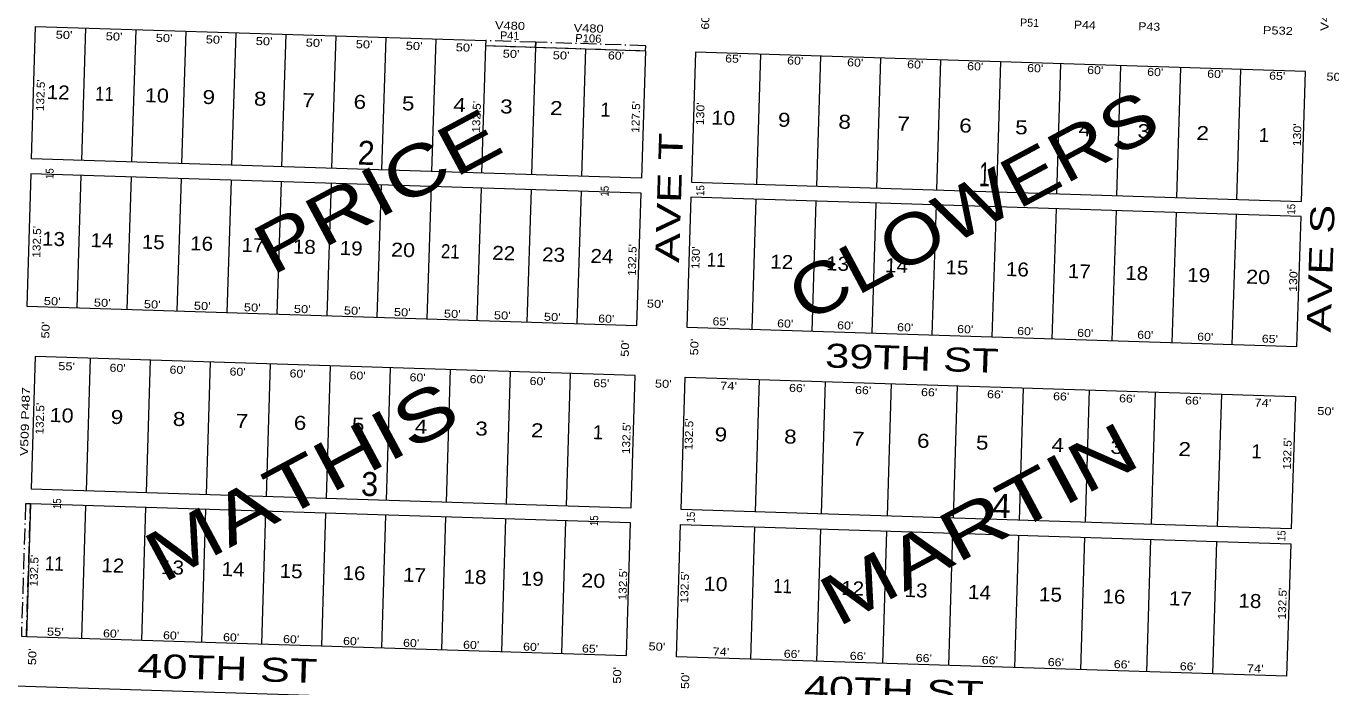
# Model space of a CAD drawing. Extents: x 941784 to 947279, y 7262721 to 7268197.
# Drawn here: x 944607 to 945911, y 7266080 to 7266741 of the extents above; entities that cross this region are included whole.
import ezdxf
from ezdxf.enums import TextEntityAlignment as Align

# ---------------------------------------------------------------- set-up
doc = ezdxf.new("R2010")
doc.units = 0
doc.header["$LTSCALE"] = 3.2
doc.linetypes.add('DOT_DASHED', pattern=[7.7, 5, -1.2, 0.3, -1.2])
for name, color, linetype in [('10', 7, 'Continuous'), ('11', 7, 'Continuous'), ('13', 7, 'Continuous'), ('15', 7, 'Continuous'), ('19', 7, 'Continuous')]:
    doc.layers.add(name, color=color, linetype=linetype)
for name, color, linetype, lineweight in [('21', 7, 'DOT_DASHED', 13), ('6', 7, 'Continuous', 13), ('7', 7, 'Continuous', 13)]:
    doc.layers.add(name, color=color, linetype=linetype, lineweight=lineweight)

msp = doc.modelspace()

# ---------------------------------------------------------------- linework, layer by layer
at = {"layer": '21'}
for points in [[(945066.022, 7266726.641), (945065.864, 7266721.644), (945115.839, 7266720.062), (945115.997, 7266725.061)], [(945115.997, 7266725.061), (945115.839, 7266720.062), (945225.784, 7266716.583), (945225.942, 7266721.58)], [(944601.95, 7266131.022), (944606.948, 7266130.864), (944611.139, 7266263.297), (944606.141, 7266263.457)]]:
    msp.add_lwpolyline(points, close=True, dxfattribs=at)
at = {"layer": '6'}
for points in [[(945225.784, 7266716.583), (945221.751, 7266589.147), (944612.056, 7266608.441), (944616.247, 7266740.875)], [(944616.247, 7266740.875), (945066.022, 7266726.641), (945065.864, 7266721.644), (945225.784, 7266716.583)], [(945205.066, 7266061.91), (944595.371, 7266081.205), (944591.181, 7265948.771), (945200.875, 7265929.478)]]:
    msp.add_lwpolyline(points, dxfattribs=at)
for points in [[(945885.454, 7266695.708), (945275.759, 7266715.002), (945271.647, 7266585.066), (945881.342, 7266565.773)], [(945221.277, 7266574.154), (944611.582, 7266593.449), (944607.392, 7266461.015), (945217.086, 7266441.72)], [(945880.867, 7266550.779), (945271.173, 7266570.075), (945267.061, 7266440.14), (945876.755, 7266420.845)], [(945215.504, 7266391.745), (944615.804, 7266410.725), (944611.613, 7266278.29), (945211.313, 7266259.312)], [(945265.479, 7266390.164), (945875.174, 7266370.869), (945870.983, 7266238.436), (945261.288, 7266257.731)], [(945210.839, 7266244.319), (944611.139, 7266263.297), (944606.948, 7266130.864), (945206.649, 7266111.886)], [(945260.814, 7266242.738), (945870.508, 7266223.443), (945866.318, 7266091.009), (945256.623, 7266110.304)]]:
    msp.add_lwpolyline(points, close=True, dxfattribs=at)
at = {"layer": '7'}
for p, q in [((944666.222, 7266739.294), (944662.031, 7266606.86)), ((944666.222, 7266739.294), (944662.031, 7266606.86)), ((944716.197, 7266737.712), (944712.006, 7266605.278)), ((944716.197, 7266737.712), (944712.006, 7266605.278)), ((944766.172, 7266736.131), (944761.981, 7266603.697)), ((944766.172, 7266736.131), (944761.981, 7266603.697)), ((944816.147, 7266734.549), (944811.956, 7266602.115)), ((944816.147, 7266734.549), (944811.956, 7266602.115)), ((944866.122, 7266732.967), (944861.931, 7266600.534)), ((944866.122, 7266732.967), (944861.931, 7266600.534)), ((944916.097, 7266731.386), (944911.906, 7266598.952)), ((944916.097, 7266731.386), (944911.906, 7266598.952)), ((944966.072, 7266729.804), (944961.881, 7266597.371)), ((944966.072, 7266729.804), (944961.881, 7266597.371)), ((945016.048, 7266728.224), (945011.856, 7266595.789)), ((945016.048, 7266728.224), (945011.856, 7266595.789)), ((945065.864, 7266721.644), (945061.831, 7266594.207)), ((945115.839, 7266720.062), (945111.807, 7266592.626)), ((945165.814, 7266718.481), (945161.781, 7266591.044)), ((945340.727, 7266712.945), (945336.615, 7266583.01)), ((945340.727, 7266712.945), (945336.615, 7266583.01)), ((945400.696, 7266711.048), (945396.585, 7266581.113)), ((945400.696, 7266711.048), (945396.585, 7266581.113)), ((945460.666, 7266709.15), (945456.554, 7266579.215)), ((945460.666, 7266709.15), (945456.554, 7266579.215)), ((945520.636, 7266707.252), (945516.524, 7266577.317)), ((945520.636, 7266707.252), (945516.524, 7266577.317)), ((945580.607, 7266705.355), (945576.494, 7266575.419)), ((945580.607, 7266705.355), (945576.494, 7266575.419)), ((945640.576, 7266703.456), (945636.464, 7266573.521)), ((945640.576, 7266703.456), (945636.464, 7266573.521)), ((945700.546, 7266701.558), (945696.434, 7266571.623)), ((945700.546, 7266701.558), (945696.434, 7266571.623)), ((945760.516, 7266699.661), (945756.405, 7266569.725)), ((945760.516, 7266699.661), (945756.405, 7266569.725)), ((945820.486, 7266697.763), (945816.374, 7266567.828)), ((945820.486, 7266697.763), (945816.374, 7266567.828)), ((944661.557, 7266591.867), (944657.366, 7266459.433)), ((944661.557, 7266591.867), (944657.366, 7266459.433)), ((944711.532, 7266590.287), (944707.341, 7266457.852)), ((944711.532, 7266590.287), (944707.341, 7266457.852)), ((944761.507, 7266588.704), (944757.316, 7266456.27)), ((944761.507, 7266588.704), (944757.316, 7266456.27)), ((944811.482, 7266587.123), (944807.291, 7266454.689)), ((944811.482, 7266587.123), (944807.291, 7266454.689)), ((944861.457, 7266585.541), (944857.266, 7266453.107)), ((944861.457, 7266585.541), (944857.266, 7266453.107)), ((944911.432, 7266583.959), (944907.241, 7266451.527)), ((944911.432, 7266583.959), (944907.241, 7266451.527)), ((944961.407, 7266582.378), (944957.216, 7266449.944)), ((944961.407, 7266582.378), (944957.216, 7266449.944)), ((945011.382, 7266580.796), (945007.191, 7266448.364)), ((945011.382, 7266580.796), (945007.191, 7266448.364)), ((945061.357, 7266579.216), (945057.166, 7266446.781)), ((945061.357, 7266579.216), (945057.166, 7266446.781)), ((945111.332, 7266577.633), (945107.141, 7266445.2)), ((945111.332, 7266577.633), (945107.141, 7266445.2)), ((945161.307, 7266576.053), (945157.116, 7266443.618)), ((945161.307, 7266576.053), (945157.116, 7266443.618)), ((945336.14, 7266568.019), (945332.028, 7266438.084)), ((945336.14, 7266568.018), (945332.028, 7266438.083)), ((945396.11, 7266566.12), (945391.998, 7266436.186)), ((945396.11, 7266566.121), (945391.999, 7266436.187)), ((945456.08, 7266564.223), (945451.968, 7266434.288)), ((945456.08, 7266564.222), (945451.968, 7266434.287)), ((945516.051, 7266562.325), (945511.938, 7266432.39)), ((945516.051, 7266562.324), (945511.938, 7266432.389)), ((945576.02, 7266560.427), (945571.908, 7266430.493)), ((945576.02, 7266560.426), (945571.908, 7266430.492)), ((945635.99, 7266558.53), (945631.878, 7266428.595)), ((945635.99, 7266558.529), (945631.878, 7266428.594)), ((945695.96, 7266556.632), (945691.849, 7266426.697)), ((945695.96, 7266556.631), (945691.849, 7266426.696)), ((945755.93, 7266554.735), (945751.818, 7266424.8)), ((945755.93, 7266554.734), (945751.818, 7266424.799)), ((945815.9, 7266552.836), (945811.788, 7266422.901)), ((945815.9, 7266552.835), (945811.788, 7266422.9)), ((944670.777, 7266408.984), (944666.586, 7266276.551)), ((944670.777, 7266408.984), (944666.586, 7266276.551)), ((944730.747, 7266407.086), (944726.556, 7266274.652)), ((944730.747, 7266407.086), (944726.556, 7266274.652)), ((944790.717, 7266405.188), (944786.526, 7266272.755)), ((944790.717, 7266405.188), (944786.526, 7266272.755)), ((944850.688, 7266403.29), (944846.496, 7266270.858)), ((944850.688, 7266403.29), (944846.496, 7266270.858)), ((944910.657, 7266401.394), (944906.467, 7266268.959)), ((944910.657, 7266401.394), (944906.467, 7266268.959)), ((944970.627, 7266399.495), (944966.436, 7266267.061)), ((944970.627, 7266399.495), (944966.436, 7266267.061)), ((945030.597, 7266397.597), (945026.406, 7266265.164)), ((945030.597, 7266397.597), (945026.406, 7266265.164)), ((945090.567, 7266395.7), (945086.376, 7266263.265)), ((945090.567, 7266395.7), (945086.376, 7266263.265)), ((945150.537, 7266393.801), (945146.346, 7266261.368)), ((945150.537, 7266393.801), (945146.346, 7266261.368)), ((945339.442, 7266387.824), (945335.251, 7266255.391)), ((945339.442, 7266387.823), (945335.251, 7266255.39)), ((945405.409, 7266385.737), (945401.218, 7266253.302)), ((945405.409, 7266385.737), (945401.218, 7266253.303)), ((945471.377, 7266383.649), (945467.185, 7266251.215)), ((945471.377, 7266383.648), (945467.185, 7266251.214)), ((945537.343, 7266381.561), (945533.152, 7266249.128)), ((945537.343, 7266381.56), (945533.152, 7266249.127)), ((945603.31, 7266379.474), (945599.12, 7266247.041)), ((945603.31, 7266379.473), (945599.12, 7266247.04)), ((945669.277, 7266377.387), (945665.087, 7266244.952)), ((945669.277, 7266377.386), (945665.087, 7266244.951)), ((945735.244, 7266375.298), (945731.053, 7266242.865)), ((945735.244, 7266375.297), (945731.053, 7266242.864)), ((945801.211, 7266373.211), (945797.02, 7266240.777)), ((945801.211, 7266373.21), (945797.02, 7266240.776)), ((944666.111, 7266261.559), (944661.92, 7266129.125)), ((944666.111, 7266261.558), (944661.92, 7266129.124)), ((944726.081, 7266259.661), (944721.89, 7266127.228)), ((944726.081, 7266259.66), (944721.89, 7266127.227)), ((944786.051, 7266257.764), (944781.861, 7266125.329)), ((944786.051, 7266257.763), (944781.861, 7266125.328)), ((944846.021, 7266255.865), (944841.83, 7266123.432)), ((944846.021, 7266255.864), (944841.83, 7266123.431)), ((944905.991, 7266253.967), (944901.8, 7266121.535)), ((944905.991, 7266253.966), (944901.8, 7266121.534)), ((944965.961, 7266252.071), (944961.77, 7266119.636)), ((944965.961, 7266252.07), (944961.77, 7266119.635)), ((945025.932, 7266250.172), (945021.74, 7266117.738)), ((945025.932, 7266250.171), (945021.74, 7266117.737)), ((945085.901, 7266248.274), (945081.71, 7266115.841)), ((945085.901, 7266248.273), (945081.71, 7266115.84)), ((945145.871, 7266246.377), (945141.68, 7266113.942)), ((945145.871, 7266246.376), (945141.68, 7266113.941)), ((945334.777, 7266240.398), (945330.587, 7266107.964)), ((945334.777, 7266240.397), (945330.587, 7266107.963)), ((945400.744, 7266238.31), (945396.553, 7266105.878)), ((945400.744, 7266238.309), (945396.553, 7266105.877)), ((945466.711, 7266236.222), (945462.519, 7266103.789)), ((945466.711, 7266236.223), (945462.52, 7266103.79)), ((945532.678, 7266234.135), (945528.486, 7266101.7)), ((945532.678, 7266234.136), (945528.487, 7266101.701)), ((945598.645, 7266232.047), (945594.453, 7266099.614)), ((945598.644, 7266232.046), (945594.453, 7266099.613)), ((945664.611, 7266229.96), (945660.42, 7266097.527)), ((945664.611, 7266229.959), (945660.42, 7266097.526)), ((945730.578, 7266227.873), (945726.387, 7266095.439)), ((945730.578, 7266227.872), (945726.387, 7266095.438)), ((945796.545, 7266225.785), (945792.354, 7266093.351)), ((945796.545, 7266225.784), (945792.354, 7266093.35))]:
    msp.add_line(p, q, dxfattribs=at)

# ---------------------------------------------------------------- texts
at = {"layer": '10'}
for s, width, p in [('12', 1.1, (944627.122, 7266668.326)), ('11', 0.9, (944675.435, 7266666.797)), ('10', 1.15, (944725.259, 7266665.22)), (' 9', 1.2, (944776.592, 7266663.595)), (' 8', 1.2, (944827.926, 7266661.972)), (' 7', 1.2, (944876.239, 7266660.442)), (' 6', 1.2, (944927.573, 7266658.817)), (' 5', 1.2, (944975.886, 7266657.289)), (' 4', 1.2, (945027.22, 7266655.664)), (' 3', 1.2, (945074.023, 7266654.184)), (' 2', 1.2, (945123.847, 7266652.606)), ('10', 1.15, (945291.292, 7266642.771)), (' 9', 1.2, (945351.685, 7266640.86)), (' 8', 1.2, (945412.078, 7266638.948)), (' 7', 1.2, (945470.96, 7266637.085)), (' 6', 1.2, (945532.861, 7266635.126)), (' 5', 1.2, (945588.724, 7266633.359)), (' 4', 1.2, (945652.135, 7266631.351)), (' 3', 1.2, (945711.018, 7266629.489)), (' 2', 1.2, (945769.901, 7266627.624)), ('13', 1.1, (944622.485, 7266521.785)), ('14', 1.1, (944670.797, 7266520.256)), ('15', 1.1, (944722.132, 7266518.632)), ('16', 1.1, (944770.445, 7266517.102)), ('17', 1.1, (944821.778, 7266515.478)), ('18', 1.1, (944873.111, 7266513.853)), ('19', 1.1, (944919.916, 7266512.372)), ('20', 1.15, (944971.249, 7266510.748)), ('21', 0.9, (945021.072, 7266509.171)), ('22', 1.1, (945072.405, 7266507.548)), ('23', 1.1, (945122.229, 7266505.971)), ('24', 1.1, (945170.543, 7266504.442)), ('11', 0.9, (945286.798, 7266500.762)), ('12', 1.1, (945350.21, 7266498.756)), ('13', 1.1, (945406.072, 7266496.988)), ('14', 1.1, (945464.955, 7266495.124)), ('15', 1.1, (945525.349, 7266493.213)), ('16', 1.1, (945585.739, 7266491.302)), ('17', 1.1, (945647.641, 7266489.342)), ('18', 1.1, (945705.014, 7266487.527)), ('19', 1.1, (945766.917, 7266485.568)), ('20', 1.15, (945825.799, 7266483.704)), ('10', 1.15, (944630.026, 7266345.36)), (' 9', 1.2, (944684.841, 7266343.626)), (' 8', 1.2, (944746.909, 7266341.661)), (' 7', 1.2, (944809.785, 7266339.672)), (' 6', 1.2, (944867.823, 7266337.836)), (' 5', 1.2, (944925.862, 7266335.998)), (' 4', 1.2, (944988.737, 7266334.008)), (' 3', 1.2, (945049.194, 7266332.095)), (' 2', 1.2, (945104.814, 7266330.335)), (' 9', 1.2, (945288.377, 7266326.26)), (' 8', 1.2, (945357.828, 7266324.061)), (' 7', 1.2, (945425.769, 7266321.911)), (' 6', 1.2, (945490.691, 7266319.856)), (' 5', 1.2, (945549.573, 7266317.994)), (' 4', 1.2, (945625.064, 7266315.604)), (' 3', 1.2, (945683.946, 7266313.74)), (' 2', 1.2, (945751.887, 7266311.59)), ('11', 0.9, (944625.329, 7266196.949)), ('12', 1.1, (944681.756, 7266195.163)), ('13', 1.1, (944741.407, 7266193.275)), ('14', 1.1, (944801.864, 7266191.362)), ('15', 1.1, (944859.904, 7266189.525)), ('16', 1.1, (944922.777, 7266187.535)), ('17', 1.1, (944983.235, 7266185.622)), ('18', 1.1, (945043.692, 7266183.709)), ('19', 1.1, (945100.924, 7266181.898)), ('20', 1.15, (945161.381, 7266179.984)), ('10', 1.15, (945283.644, 7266176.696)), ('11', 0.9, (945353.095, 7266174.499)), ('12', 1.1, (945421.036, 7266172.348)), ('13', 1.1, (945484.449, 7266170.342)), ('14', 1.1, (945547.86, 7266168.335)), ('15', 1.1, (945618.82, 7266166.09)), ('16', 1.1, (945682.233, 7266164.083)), ('17', 1.1, (945748.663, 7266161.981)), ('18', 1.1, (945818.116, 7266159.782))]:
    msp.add_text(s, height=14, rotation=358.187, dxfattribs=dict(at, width=width)).set_placement(p)
for p in [(945175.181, 7266650.981), (945833.312, 7266625.619), (945167.69, 7266328.345), (945825.867, 7266309.25)]:
    msp.add_text(' 1', height=14, rotation=358.187, dxfattribs=at).set_placement(p)
for s, width, p in [('2', 0.95, (944954.706, 7266602.175)), ('1', 0.6, (945569.525, 7266580.732)), ('3', 0.95, (944958.142, 7266270.963)), ('4', 1.05, (945590.553, 7266249.022))]:
    msp.add_text(s, height=24, rotation=358.187, dxfattribs=dict(at, width=width)).set_placement(p, align=Align.RIGHT)
at = {"layer": '11'}
for s, rotation, width, p in [("60'", 88.187, 1.15, (945289.481, 7266745.613)), ("50'", 358.187, 1.2, (944644.543, 7266728.41)), ("50'", 358.187, 1.2, (944694.518, 7266726.828)), ("50'", 358.187, 1.2, (944744.493, 7266725.246)), ("50'", 358.187, 1.2, (944794.468, 7266723.665)), ("50'", 358.187, 1.2, (944844.443, 7266722.083)), ("50'", 358.187, 1.2, (944894.418, 7266720.503)), ("50'", 358.187, 1.2, (944944.393, 7266718.92)), ("50'", 358.187, 1.2, (944994.368, 7266717.34)), ("50'", 358.187, 1.2, (945044.343, 7266715.757)), ("50'", 358.187, 1.2, (945091.283, 7266709.459)), ("50'", 358.187, 1.2, (945141.257, 7266707.879)), ("60'", 358.187, 1.15, (945196.135, 7266707.63)), ("65'", 358.187, 1.15, (945313.265, 7266704.59)), ("60'", 358.187, 1.15, (945375.194, 7266702.63)), ("60'", 358.187, 1.15, (945435.164, 7266700.732)), ("60'", 358.187, 1.15, (945495.134, 7266698.835)), ("60'", 358.187, 1.15, (945555.104, 7266696.936)), ("60'", 358.187, 1.15, (945615.074, 7266695.038)), ("60'", 358.187, 1.15, (945675.044, 7266693.141)), ("60'", 358.187, 1.15, (945735.014, 7266691.243)), ("60'", 358.187, 1.15, (945794.985, 7266689.345)), ("65'", 358.187, 1.15, (945856.932, 7266687.385)), ("50'", 358.187, 1.2, (945914.454, 7266686.513)), ("132.5'", 88.187, 1.1, (944625.061, 7266671.92)), ("132.5'", 88.187, 1.1, (945060.812, 7266650.324)), ("127.5'", 88.187, 1.1, (945220.02, 7266650.209)), ("130'", 88.187, 1.15, (945284.443, 7266653.354)), ("130'", 88.187, 1.15, (945880.967, 7266632.292)), ('15', 88.187, 0.9, (944634.163, 7266593.497)), ('15', 88.187, 0.9, (945188.889, 7266575.941)), ('15', 88.187, 0.9, (945284.479, 7266576.581)), ('15', 88.187, 0.9, (945875.077, 7266557.891)), ("132.5'", 88.187, 1.1, (944621.383, 7266525.311)), ("132.5'", 88.187, 1.1, (945216.455, 7266507.151)), ("130'", 88.187, 1.15, (945279.886, 7266509.364)), ("130'", 88.187, 1.15, (945877.102, 7266486.761)), ("50'", 358.187, 1.2, (944632.681, 7266462.101)), ("50'", 358.187, 1.2, (944682.656, 7266460.52)), ("50'", 358.187, 1.2, (944732.631, 7266458.939)), ("50'", 358.187, 1.2, (944782.606, 7266457.357)), ("50'", 358.187, 1.2, (944832.581, 7266455.776)), ("50'", 358.187, 1.2, (944882.556, 7266454.194)), ("50'", 358.187, 1.2, (944932.531, 7266452.612)), ("50'", 358.187, 1.2, (945235.328, 7266459.484)), ("50'", 358.187, 1.2, (944982.506, 7266451.031)), ("50'", 358.187, 1.2, (945032.482, 7266449.449)), ("50'", 358.187, 1.2, (945082.456, 7266447.869)), ("50'", 358.187, 1.2, (945132.431, 7266446.286)), ("60'", 358.187, 1.15, (945186.361, 7266444.579)), ("65'", 358.187, 1.15, (945300.629, 7266441.778)), ("60'", 358.187, 1.15, (945365.212, 7266439.735)), ("50'", 88.187, 1.2, (944630.099, 7266437.021)), ("60'", 358.187, 1.15, (945425.182, 7266437.836)), ("60'", 358.187, 1.15, (945485.152, 7266435.938)), ("60'", 358.187, 1.15, (945545.122, 7266434.041)), ("60'", 358.187, 1.15, (945605.093, 7266432.143)), ("60'", 358.187, 1.15, (945665.062, 7266430.245)), ("60'", 358.187, 1.15, (945725.032, 7266428.348)), ("60'", 358.187, 1.15, (945785.002, 7266426.449)), ("50'", 88.187, 1.2, (945209.221, 7266418.694)), ("50'", 88.187, 1.2, (945278.531, 7266420.092)), ("65'", 358.187, 1.15, (945849.584, 7266424.406)), ("55'", 358.187, 1.2, (944647.101, 7266396.954)), ("60'", 358.187, 1.15, (944698.033, 7266395.343)), ("60'", 358.187, 1.15, (944758.003, 7266393.444)), ("60'", 358.187, 1.15, (944817.973, 7266391.546)), ("60'", 358.187, 1.15, (944877.943, 7266389.649)), ("60'", 358.187, 1.15, (944937.913, 7266387.751)), ("60'", 358.187, 1.15, (944997.883, 7266385.853)), ("60'", 358.187, 1.15, (945057.854, 7266383.956)), ("60'", 358.187, 1.15, (945117.823, 7266382.057)), ("65'", 358.187, 1.15, (945181.451, 7266380.043)), ("50'", 358.187, 1.2, (945243.383, 7266379.528)), ("74'", 358.187, 1.2, (945308.603, 7266377.353)), ("66'", 358.187, 1.15, (945377.125, 7266375.185)), ("66'", 358.187, 1.15, (945443.092, 7266373.097)), ("66'", 358.187, 1.15, (945509.06, 7266371.01)), ("66'", 358.187, 1.15, (945575.026, 7266368.923)), ("66'", 358.187, 1.15, (945640.993, 7266366.834)), ("66'", 358.187, 1.15, (945706.96, 7266364.747)), ("66'", 358.187, 1.15, (945772.927, 7266362.659)), ("74'", 358.187, 1.2, (945842.595, 7266360.455)), ("132.5'", 88.187, 1.1, (944624.481, 7266348.471)), ("50'", 358.187, 1.2, (945905.351, 7266352.095)), ("132.5'", 88.187, 1.1, (945210.601, 7266328.96)), ("132.5'", 88.187, 1.1, (945273.101, 7266332.758)), ("132.5'", 88.187, 1.1, (945871.146, 7266313.387)), ('15', 88.187, 0.9, (944641.653, 7266263.405)), ('15', 88.187, 0.9, (945178.342, 7266246.421)), ('15', 88.187, 0.9, (945274.982, 7266250.027)), ('15', 88.187, 0.9, (945865.328, 7266231.343)), ("132.5'", 88.187, 1.1, (944618.707, 7266196.478)), ("132.5'", 88.187, 1.1, (945207.099, 7266182.671)), ("132.5'", 88.187, 1.1, (945268.778, 7266179.681)), ("132.5'", 88.187, 1.1, (945866.187, 7266163.589)), ("55'", 358.187, 1.2, (944635.814, 7266131.489)), ("60'", 358.187, 1.15, (944691.516, 7266129.727)), ("60'", 358.187, 1.15, (944751.487, 7266127.828)), ("60'", 358.187, 1.15, (944811.456, 7266125.93)), ("60'", 358.187, 1.15, (944871.426, 7266124.034)), ("60'", 358.187, 1.15, (944931.396, 7266122.135)), ("60'", 358.187, 1.15, (944991.366, 7266120.237)), ("60'", 358.187, 1.15, (945051.336, 7266118.34)), ("60'", 358.187, 1.15, (945111.307, 7266116.441)), ("65'", 358.187, 1.15, (945170.164, 7266114.58)), ("50'", 358.187, 1.2, (945236.989, 7266116.687)), ("50'", 88.187, 1.2, (944616.872, 7266110.296)), ("74'", 358.187, 1.2, (945300.934, 7266111.603)), ("66'", 358.187, 1.15, (945371.818, 7266109.36)), ("66'", 358.187, 1.15, (945437.785, 7266107.273)), ("66'", 358.187, 1.15, (945503.752, 7266105.184)), ("66'", 358.187, 1.15, (945569.72, 7266103.097)), ("66'", 358.187, 1.15, (945635.687, 7266101.009)), ("50'", 88.187, 1.2, (945201.393, 7266091.798)), ("50'", 88.187, 1.2, (945269.453, 7266086.46)), ("66'", 358.187, 1.15, (945701.653, 7266098.923)), ("66'", 358.187, 1.15, (945767.62, 7266096.834)), ("74'", 358.187, 1.2, (945834.925, 7266094.704))]:
    msp.add_text(s, height=8, rotation=rotation, dxfattribs=dict(at, width=width)).set_placement(p, align=Align.CENTER)
at = {"layer": '13'}
for s, rotation, width, p in [('V449 P129', 88.187, 1.25, (945909.32, 7266769.238)), ('P44', 358.187, 1.15, (945664.695, 7266738.334)), ('V480', 358.187, 1.2, (945090.172, 7266737.663)), ('V480', 358.187, 1.2, (945168.767, 7266734.946)), ('P106', 358.187, 1.05, (945168.451, 7266724.951)), ('P43', 358.187, 1.15, (945729.041, 7266736.758)), ('P532', 358.187, 1.2, (945857.574, 7266732.69)), ('V509 P487', 88.187, 1.3, (944609.633, 7266345.554))]:
    msp.add_text(s, height=8, rotation=rotation, dxfattribs=dict(at, width=width)).set_placement(p, align=Align.CENTER)
for s, p in [('P51', (945609.44, 7266740.542)), ('P41', (945089.855, 7266727.669))]:
    msp.add_text(s, height=8, rotation=358.187, dxfattribs=at).set_placement(p, align=Align.CENTER)
at = {"layer": '15'}
for s, width, p in [('CLOWERS', 1.2, (945564.908, 7266539.538)), ('PRICE', 1.3, (944969.441, 7266553.762)), ('MATHIS', 1.35, (944893.569, 7266263.986)), ('MARTIN', 1.35, (945570.307, 7266221.208))]:
    msp.add_text(s, height=50, rotation=28.187, dxfattribs=dict(at, width=width)).set_placement(p, align=Align.CENTER)
at = {"layer": '19'}
for s, rotation, width, p in [('AVE T', 88.187, 1.4, (945261.315, 7266569.046)), ('AVE S', 88.187, 1.35, (945912.464, 7266498.357)), ('39TH ST', 358.187, 1.35, (945491.589, 7266397.096)), ('40TH ST', 358.187, 1.4, (944807.586, 7266086.991)), ('40TH ST', 358.187, 1.4, (945473.565, 7266064.811))]:
    msp.add_text(s, height=24, rotation=rotation, dxfattribs=dict(at, width=width)).set_placement(p, align=Align.CENTER)

doc.saveas('drawing.dxf')
